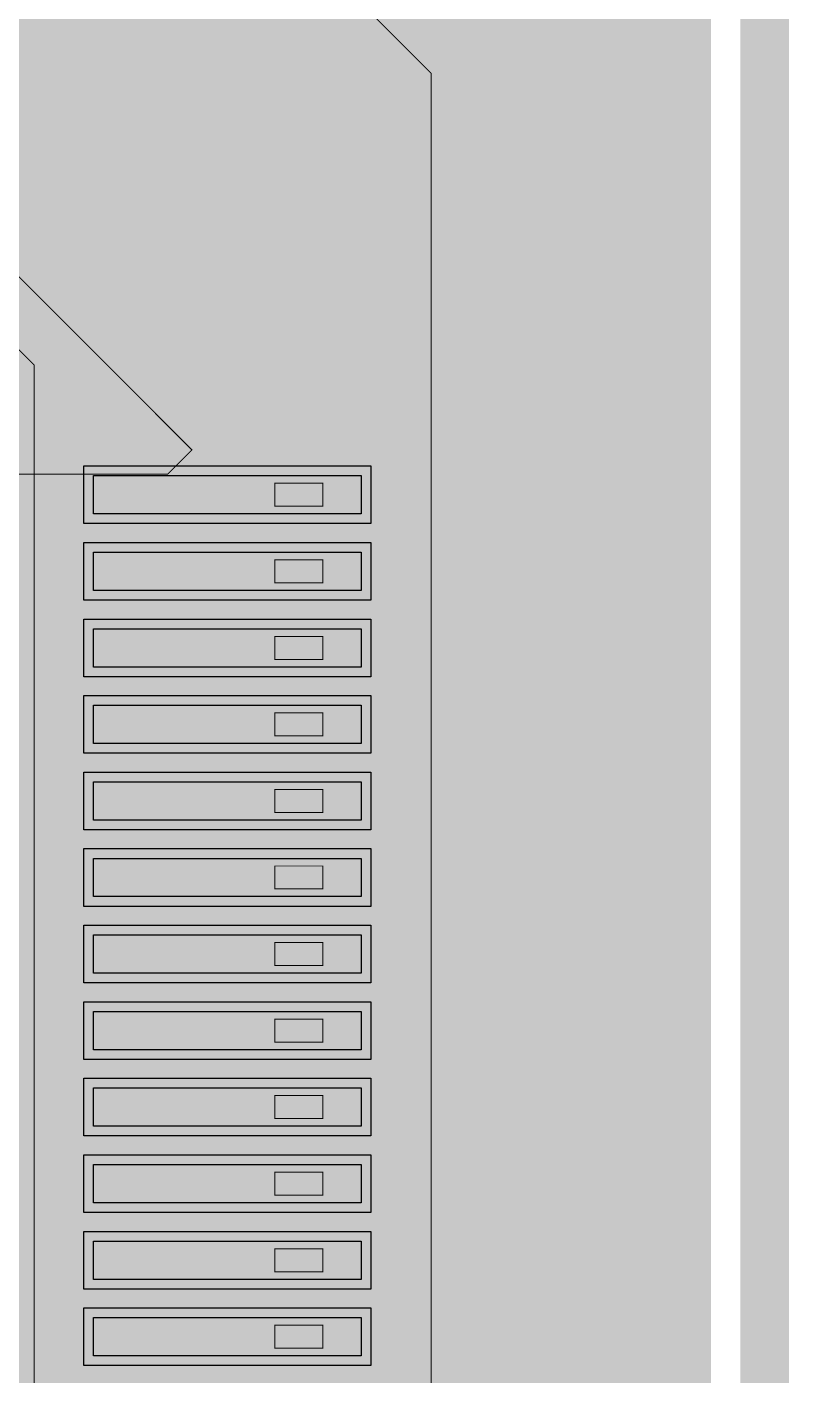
# Model space of a CAD drawing. Header units: millimetres. Extents: x -29 to 68.7, y -13.3 to 46.
# Drawn here: x 39.14 to 43.13, y 13.2 to 20.24 of the extents above; entities that cross this region are included whole.
import ezdxf

# ---------------------------------------------------------------- set-up
doc = ezdxf.new("R2010")
doc.units = ezdxf.units.MM
doc.header["$MEASUREMENT"] = 0
for name, color, linetype, true_color in [('Board-Outline-Layer', 7, 'Continuous', 0xff00ff), ('Bottom-Layer', 7, 'Continuous', 0x0000ff), ('Component-Marking-Layer', 7, 'Continuous', 0x66ffcc), ('Component-Shape-Layer', 7, 'Continuous', 0x00cccc), ('Inner1', 7, 'Continuous', 0x999966), ('Inner2', 7, 'Continuous', 0x008000), ('Pin-Soldering-Layer', 7, 'Continuous', 0xcc9999), ('Top-Layer', 7, 'Continuous', 0xff0000), ('Top-Paste-Mask-Layer', 7, 'Continuous', 0x808080), ('Top-Silkscreen-Layer', 7, 'Continuous', 0xffcc00), ('Top-Solder-Mask-Layer', 7, 'Continuous', 0x800080)]:
    doc.layers.add(name, color=color, linetype=linetype, true_color=true_color)

msp = doc.modelspace()

# ---------------------------------------------------------------- hatches: boundary and pattern name
at = {"layer": 'Bottom-Layer'}
msp.add_hatch(color=256, dxfattribs=at).paths.add_polyline_path([(4.9851, 4.9851), (4.4113, 5.4268), (3.7435, 5.7071), (3.0263, 5.8072), (2.3074, 5.7206), (1.6345, 5.4529), (1.0525, 5.022), (0.6001, 4.4566), (0.3073, 3.7942), (0.3073, 24.2059), (0.6001, 23.5435), (1.0525, 22.9781), (1.6345, 22.5472), (2.3074, 22.2795), (3.0263, 22.1928), (3.7435, 22.293), (4.4113, 22.5732), (4.9851, 23.015), (5.4268, 23.5888), (5.7071, 24.2565), (5.8072, 24.9737), (5.7206, 25.6927), (5.4529, 26.3655), (5.022, 26.9476), (4.4566, 27.4), (3.7942, 27.6927), (8.7053, 27.6927), (8.5312, 27.4374), (8.5379, 27.1284), (8.7227, 26.8807), (9.017, 26.7865), (9.3113, 26.8807), (9.4962, 27.1284), (9.5028, 27.4374), (9.3288, 27.6927), (39.2059, 27.6927), (38.5435, 27.4), (37.9781, 26.9476), (37.5472, 26.3655), (37.2795, 25.6927), (37.1929, 24.9737), (37.293, 24.2565), (37.5732, 23.5888), (38.015, 23.015), (38.5888, 22.5732), (39.2565, 22.293), (39.9737, 22.1928), (40.6927, 22.2795), (41.3656, 22.5472), (41.9476, 22.9781), (42.4, 23.5435), (42.6927, 24.2059), (42.6927, 3.7942), (42.4, 4.4565), (41.9476, 5.022), (41.3656, 5.4529), (40.6927, 5.7206), (39.9737, 5.8072), (39.2565, 5.7071), (38.5888, 5.4268), (38.015, 4.9851), (37.5732, 4.4113), (37.293, 3.7435), (37.1929, 3.0263), (37.2795, 2.3074), (37.5472, 1.6345), (37.9781, 1.0525), (38.5435, 0.6001), (39.2059, 0.3073), (3.7942, 0.3073), (4.4566, 0.6001), (5.022, 1.0525), (5.4529, 1.6345), (5.7206, 2.3074), (5.8072, 3.0263), (5.7071, 3.7435), (5.4268, 4.4113)])
at = {"layer": 'Component-Marking-Layer'}
msp.add_hatch(color=256, dxfattribs=at).paths.add_polyline_path([(40.4889, 19.3001, 1), (40.889, 19.3001, 1)])
msp.add_hatch(color=256, dxfattribs=at).paths.add_polyline_path([(40.4889, 19.3001, 1), (40.889, 19.3001, 1)])
at = {"layer": 'Inner1'}
msp.add_hatch(color=256, dxfattribs=at).paths.add_polyline_path([(4.9851, 23.015), (5.4268, 23.5888), (5.7071, 24.2565), (5.8072, 24.9737), (5.7206, 25.6927), (5.4529, 26.3655), (5.022, 26.9476), (4.4566, 27.4), (3.7942, 27.6927), (8.7053, 27.6927), (8.5312, 27.4374), (8.5379, 27.1284), (8.7227, 26.8807), (9.017, 26.7865), (9.3113, 26.8807), (9.4962, 27.1284), (9.5028, 27.4374), (9.3288, 27.6927), (39.2059, 27.6927), (38.5435, 27.4), (37.9781, 26.9476), (37.5472, 26.3655), (37.2795, 25.6927), (37.1929, 24.9737), (37.293, 24.2565), (37.5732, 23.5888), (38.015, 23.015), (38.5888, 22.5732), (39.2565, 22.293), (39.9737, 22.1928), (40.6927, 22.2795), (41.3656, 22.5472), (41.9476, 22.9781), (42.4, 23.5435), (42.6927, 24.2059), (42.6927, 3.7942), (42.4, 4.4565), (41.9476, 5.022), (41.3656, 5.4529), (40.6927, 5.7206), (39.9737, 5.8072), (39.2565, 5.7071), (38.5888, 5.4268), (38.015, 4.9851), (37.5732, 4.4113), (37.293, 3.7435), (37.1929, 3.0263), (37.2795, 2.3074), (37.5472, 1.6345), (37.9781, 1.0525), (38.5435, 0.6001), (39.2059, 0.3073), (3.7942, 0.3073), (4.4566, 0.6001), (5.022, 1.0525), (5.4529, 1.6345), (5.7206, 2.3074), (5.8072, 3.0263), (5.7071, 3.7435), (5.4268, 4.4113), (4.9851, 4.9851), (4.4113, 5.4268), (3.7435, 5.7071), (3.0263, 5.8072), (2.3074, 5.7206), (1.6345, 5.4529), (1.0525, 5.022), (0.6001, 4.4566), (0.3073, 3.7942), (0.3073, 24.2059), (0.6001, 23.5435), (1.0525, 22.9781), (1.6345, 22.5472), (2.3074, 22.2795), (3.0263, 22.1928), (3.7435, 22.293), (4.4113, 22.5732)])
at = {"layer": 'Inner2'}
for points in [[(28.1861, 4.7903), (27.9742, 4.9187), (27.7268, 4.9313), (27.5378, 5.1203), (27.5378, 6.2318), (27.8084, 6.5024), (31.8771, 6.5024), (31.9159, 6.5101), (31.9489, 6.5322), (33.5702, 8.1534), (35.0552, 8.1534), (35.001, 7.9037), (35.0755, 7.6592), (35.26, 7.4823), (35.5073, 7.4178), (35.7546, 7.4823), (35.939, 7.6592), (36.0136, 7.9037), (35.9594, 8.1534), (36.7031, 8.1534), (36.742, 8.1612), (36.7749, 8.1832), (39.2514, 10.6596), (39.2734, 10.6926), (39.2811, 10.7315), (39.2811, 18.4785), (39.2734, 18.5174), (39.2514, 18.5503), (30.4078, 27.3939), (33.72, 27.3939), (37.6508, 23.4632), (38.015, 23.015), (38.4632, 22.6507), (41.1535, 19.9604), (41.1535, 9.0392), (35.934, 3.8196), (35.9075, 3.8107), (35.8815, 3.8003), (29.6972, 3.8003), (28.7369, 4.7605), (28.704, 4.7826), (28.6651, 4.7903)], [(37.4906, 18.2792), (37.4906, 20.396), (37.4905, 20.4006), (37.4902, 20.4052), (39.8614, 18.034), (39.836, 18.0086), (37.7612, 18.0086)]]:
    msp.add_hatch(color=256, dxfattribs=at).paths.add_polyline_path(points)
at = {"layer": 'Pin-Soldering-Layer'}
for points in [[(40.4391, 17.74), (40.4391, 17.86), (40.6891, 17.86), (40.6891, 17.74)], [(40.4391, 17.74), (40.4391, 17.86), (40.6891, 17.86), (40.6891, 17.74)], [(40.4391, 17.34), (40.4391, 17.4599), (40.6891, 17.4599), (40.6891, 17.34)], [(40.4391, 17.34), (40.4391, 17.4599), (40.6891, 17.4599), (40.6891, 17.34)], [(40.4391, 16.9399), (40.4391, 17.0599), (40.6891, 17.0599), (40.6891, 16.9399)], [(40.4391, 16.9399), (40.4391, 17.0599), (40.6891, 17.0599), (40.6891, 16.9399)], [(40.4391, 16.5401), (40.4391, 16.6601), (40.6891, 16.6601), (40.6891, 16.5401)], [(40.4391, 16.5401), (40.4391, 16.6601), (40.6891, 16.6601), (40.6891, 16.5401)], [(40.4391, 16.1401), (40.4391, 16.26), (40.6891, 16.26), (40.6891, 16.1401)], [(40.4391, 16.1401), (40.4391, 16.26), (40.6891, 16.26), (40.6891, 16.1401)], [(40.4391, 15.74), (40.4391, 15.86), (40.6891, 15.86), (40.6891, 15.74)], [(40.4391, 15.74), (40.4391, 15.86), (40.6891, 15.86), (40.6891, 15.74)], [(40.4391, 15.34), (40.4391, 15.4599), (40.6891, 15.4599), (40.6891, 15.34)], [(40.4391, 15.34), (40.4391, 15.4599), (40.6891, 15.4599), (40.6891, 15.34)], [(40.4391, 14.9399), (40.4391, 15.0599), (40.6891, 15.0599), (40.6891, 14.9399)], [(40.4391, 14.9399), (40.4391, 15.0599), (40.6891, 15.0599), (40.6891, 14.9399)], [(40.4391, 14.5401), (40.4391, 14.6601), (40.6891, 14.6601), (40.6891, 14.5401)], [(40.4391, 14.5401), (40.4391, 14.6601), (40.6891, 14.6601), (40.6891, 14.5401)], [(40.4391, 14.1401), (40.4391, 14.26), (40.6891, 14.26), (40.6891, 14.1401)], [(40.4391, 14.1401), (40.4391, 14.26), (40.6891, 14.26), (40.6891, 14.1401)], [(40.4391, 13.74), (40.4391, 13.86), (40.6891, 13.86), (40.6891, 13.74)], [(40.4391, 13.74), (40.4391, 13.86), (40.6891, 13.86), (40.6891, 13.74)], [(40.4391, 13.34), (40.4391, 13.4599), (40.6891, 13.4599), (40.6891, 13.34)], [(40.4391, 13.34), (40.4391, 13.4599), (40.6891, 13.4599), (40.6891, 13.34)]]:
    msp.add_hatch(color=256, dxfattribs=at).paths.add_polyline_path(points)
at = {"layer": 'Top-Layer'}
for points in [[(4.9851, 23.015), (5.4268, 23.5888), (5.7071, 24.2565), (5.8072, 24.9737), (5.7206, 25.6927), (5.4529, 26.3655), (5.022, 26.9476), (4.4566, 27.4), (3.7942, 27.6927), (8.7053, 27.6927), (8.5554, 27.5022), (8.5112, 27.2639), (8.5827, 27.0322), (8.5827, 26.991), (8.3669, 26.9002), (8.2777, 26.6837), (8.2777, 25.8772), (8.3677, 25.6599), (8.585, 25.5698), (9.449, 25.5698), (9.6663, 25.6599), (9.7564, 25.8772), (9.7564, 26.6837), (9.6672, 26.9001), (9.4514, 26.991), (9.4514, 27.0322), (9.5229, 27.2639), (9.4787, 27.5022), (9.3288, 27.6927), (39.2059, 27.6927), (38.5435, 27.4), (37.9781, 26.9476), (37.5472, 26.3655), (37.2795, 25.6927), (37.1929, 24.9737), (37.293, 24.2565), (37.5732, 23.5888), (38.015, 23.015), (38.5888, 22.5732), (39.2565, 22.293), (39.9737, 22.1928), (40.6927, 22.2795), (41.3656, 22.5472), (41.9476, 22.9781), (42.4, 23.5435), (42.6927, 24.2059), (42.6927, 3.7942), (42.4, 4.4565), (41.9476, 5.022), (41.3656, 5.4529), (40.6927, 5.7206), (39.9737, 5.8072), (39.2565, 5.7071), (38.5888, 5.4268), (38.015, 4.9851), (37.5732, 4.4113), (37.293, 3.7435), (37.1929, 3.0263), (37.2795, 2.3074), (37.5472, 1.6345), (37.9781, 1.0525), (38.5435, 0.6001), (39.2059, 0.3073), (3.7942, 0.3073), (4.4566, 0.6001), (5.022, 1.0525), (5.4529, 1.6345), (5.7206, 2.3074), (5.8072, 3.0263), (5.7071, 3.7435), (5.4268, 4.4113), (4.9851, 4.9851), (4.4113, 5.4268), (3.7435, 5.7071), (3.0263, 5.8072), (2.3074, 5.7206), (1.6345, 5.4529), (1.0525, 5.022), (0.6001, 4.4566), (0.3073, 3.7942), (0.3073, 24.2059), (0.6001, 23.5435), (1.0525, 22.9781), (1.6345, 22.5472), (2.3074, 22.2795), (3.0263, 22.1928), (3.7435, 22.293), (4.4113, 22.5732)], [(39.1827, 13.9), (39.1827, 13.7), (39.1869, 13.6493), (39.1995, 13.6), (39.1869, 13.5507), (39.1827, 13.5), (39.1827, 13.3), (39.1869, 13.2492), (39.1995, 13.1999), (39.1869, 13.1506), (39.1827, 13.0999), (39.1827, 12.8999), (39.1869, 12.8493), (39.1994, 12.8), (39.1869, 12.7507), (39.1827, 12.7001), (39.1827, 12.5001), (39.1869, 12.4494), (39.1995, 12.4001), (39.1869, 12.3508), (39.1827, 12.3001), (39.1827, 12.1001), (39.1869, 12.0493), (39.1995, 12), (39.1869, 11.9507), (39.1827, 11.9), (39.1827, 11.7), (39.1869, 11.6493), (39.1995, 11.6), (39.1869, 11.5507), (39.1827, 11.5), (39.1827, 11.3), (39.1869, 11.2492), (39.1995, 11.1999), (39.1869, 11.1506), (39.1827, 11.0999), (39.1827, 10.8999), (39.1869, 10.8493), (39.1994, 10.8), (39.1869, 10.7507), (39.1827, 10.7001), (39.1827, 10.5001), (39.1869, 10.4494), (39.1995, 10.4001), (39.1869, 10.3508), (39.1827, 10.3001), (39.1827, 10.1001), (39.2727, 9.8827), (39.4901, 9.7927), (40.8901, 9.7927), (41.1074, 9.8827), (41.1974, 10.1001), (41.1974, 10.3001), (41.1932, 10.3508), (41.1807, 10.4001), (41.1932, 10.4494), (41.1974, 10.5001), (41.1974, 10.7001), (41.1932, 10.7507), (41.1807, 10.8), (41.1932, 10.8493), (41.1974, 10.8999), (41.1974, 11.0999), (41.1932, 11.1506), (41.1807, 11.1999), (41.1932, 11.2492), (41.1974, 11.3), (41.1974, 11.5), (41.1932, 11.5507), (41.1807, 11.6), (41.1932, 11.6493), (41.1974, 11.7), (41.1974, 11.9), (41.1932, 11.9507), (41.1807, 12), (41.1932, 12.0493), (41.1974, 12.1001), (41.1974, 12.3001), (41.1932, 12.3508), (41.1807, 12.4001), (41.1932, 12.4494), (41.1974, 12.5001), (41.1974, 12.7001), (41.1932, 12.7507), (41.1807, 12.8), (41.1932, 12.8493), (41.1974, 12.8999), (41.1974, 13.0999), (41.1932, 13.1506), (41.1807, 13.1999), (41.1932, 13.2492), (41.1974, 13.3), (41.1974, 13.5), (41.1932, 13.5507), (41.1807, 13.6), (41.1932, 13.6493), (41.1974, 13.7), (41.1974, 13.9), (41.1932, 13.9507), (41.1807, 14), (41.1932, 14.0493), (41.1974, 14.1001), (41.1974, 14.3001), (41.1932, 14.3508), (41.1807, 14.4001), (41.1932, 14.4494), (41.1974, 14.5001), (41.1974, 14.7001), (41.1932, 14.7507), (41.1807, 14.8), (41.1932, 14.8493), (41.1974, 14.8999), (41.1974, 15.0999), (41.1932, 15.1506), (41.1807, 15.1999), (41.1932, 15.2492), (41.1974, 15.3), (41.1974, 15.5), (41.1932, 15.5507), (41.1807, 15.6), (41.1932, 15.6493), (41.1974, 15.7), (41.1974, 15.9), (41.1932, 15.9507), (41.1807, 16), (41.1932, 16.0493), (41.1974, 16.1001), (41.1974, 16.3001), (41.1932, 16.3508), (41.1807, 16.4001), (41.1932, 16.4494), (41.1974, 16.5001), (41.1974, 16.7001), (41.1932, 16.7507), (41.1807, 16.8), (41.1932, 16.8493), (41.1974, 16.8999), (41.1974, 17.0999), (41.1932, 17.1506), (41.1807, 17.1999), (41.1932, 17.2492), (41.1974, 17.3), (41.1974, 17.5), (41.1932, 17.5507), (41.1807, 17.6), (41.1932, 17.6493), (41.1974, 17.7), (41.1974, 17.9), (41.1074, 18.1173), (40.8901, 18.2073), (39.4901, 18.2073), (39.2727, 18.1173), (39.1827, 17.9), (39.1827, 17.7), (39.1869, 17.6493), (39.1995, 17.6), (39.1869, 17.5507), (39.1827, 17.5), (39.1827, 17.3), (39.1869, 17.2492), (39.1995, 17.1999), (39.1869, 17.1506), (39.1827, 17.0999), (39.1827, 16.8999), (39.1869, 16.8493), (39.1994, 16.8), (39.1869, 16.7507), (39.1827, 16.7001), (39.1827, 16.5001), (39.1869, 16.4494), (39.1995, 16.4001), (39.1869, 16.3508), (39.1827, 16.3001), (39.1827, 16.1001), (39.1869, 16.0493), (39.1995, 16), (39.1869, 15.9507), (39.1827, 15.9), (39.1827, 15.7), (39.1869, 15.6493), (39.1995, 15.6), (39.1869, 15.5507), (39.1827, 15.5), (39.1827, 15.3), (39.1869, 15.2492), (39.1995, 15.1999), (39.1869, 15.1506), (39.1827, 15.0999), (39.1827, 14.8999), (39.1869, 14.8493), (39.1994, 14.8), (39.1869, 14.7507), (39.1827, 14.7001), (39.1827, 14.5001), (39.1869, 14.4494), (39.1995, 14.4001), (39.1869, 14.3508), (39.1827, 14.3001), (39.1827, 14.1001), (39.1869, 14.0493), (39.1995, 14), (39.1869, 13.9507)], [(40.8901, 17.7), (39.4901, 17.7), (39.4901, 17.9), (40.8901, 17.9)], [(40.8901, 17.3), (39.4901, 17.3), (39.4901, 17.5), (40.8901, 17.5)], [(40.8901, 16.8999), (39.4901, 16.8999), (39.4901, 17.0999), (40.8901, 17.0999)], [(40.8901, 16.5001), (39.4901, 16.5001), (39.4901, 16.7001), (40.8901, 16.7001)], [(40.8901, 16.1001), (39.4901, 16.1001), (39.4901, 16.3001), (40.8901, 16.3001)], [(40.8901, 15.7), (39.4901, 15.7), (39.4901, 15.9), (40.8901, 15.9)], [(40.8901, 15.3), (39.4901, 15.3), (39.4901, 15.5), (40.8901, 15.5)], [(40.8901, 14.8999), (39.4901, 14.8999), (39.4901, 15.0999), (40.8901, 15.0999)], [(40.8901, 14.5001), (39.4901, 14.5001), (39.4901, 14.7001), (40.8901, 14.7001)], [(40.8901, 14.1001), (39.4901, 14.1001), (39.4901, 14.3001), (40.8901, 14.3001)], [(40.8901, 13.7), (39.4901, 13.7), (39.4901, 13.9), (40.8901, 13.9)], [(40.8901, 13.3), (39.4901, 13.3), (39.4901, 13.5), (40.8901, 13.5)]]:
    msp.add_hatch(color=256, dxfattribs=at).paths.add_polyline_path(points)
at = {"layer": 'Top-Paste-Mask-Layer'}
for points in [[(40.8901, 17.7), (39.4901, 17.7), (39.4901, 17.9), (40.8901, 17.9)], [(40.8901, 17.3), (39.4901, 17.3), (39.4901, 17.5), (40.8901, 17.5)], [(40.8901, 16.8999), (39.4901, 16.8999), (39.4901, 17.0999), (40.8901, 17.0999)], [(40.8901, 16.5001), (39.4901, 16.5001), (39.4901, 16.7001), (40.8901, 16.7001)], [(40.8901, 16.1001), (39.4901, 16.1001), (39.4901, 16.3001), (40.8901, 16.3001)], [(40.8901, 15.7), (39.4901, 15.7), (39.4901, 15.9), (40.8901, 15.9)], [(40.8901, 15.3), (39.4901, 15.3), (39.4901, 15.5), (40.8901, 15.5)], [(40.8901, 14.8999), (39.4901, 14.8999), (39.4901, 15.0999), (40.8901, 15.0999)], [(40.8901, 14.5001), (39.4901, 14.5001), (39.4901, 14.7001), (40.8901, 14.7001)], [(40.8901, 14.1001), (39.4901, 14.1001), (39.4901, 14.3001), (40.8901, 14.3001)], [(40.8901, 13.7), (39.4901, 13.7), (39.4901, 13.9), (40.8901, 13.9)], [(40.8901, 13.3), (39.4901, 13.3), (39.4901, 13.5), (40.8901, 13.5)]]:
    msp.add_hatch(color=256, dxfattribs=at).paths.add_polyline_path(points)
at = {"layer": 'Top-Solder-Mask-Layer'}
for points in [[(40.9409, 17.6492), (39.4393, 17.6492), (39.4393, 17.9508), (40.9409, 17.9508)], [(40.9409, 17.2492), (39.4393, 17.2492), (39.4393, 17.5508), (40.9409, 17.5508)], [(40.9409, 16.8491), (39.4393, 16.8491), (39.4393, 17.1507), (40.9409, 17.1507)], [(40.9409, 16.4493), (39.4393, 16.4493), (39.4393, 16.7509), (40.9409, 16.7509)], [(40.9409, 16.0493), (39.4393, 16.0493), (39.4393, 16.3509), (40.9409, 16.3509)], [(40.9409, 15.6492), (39.4393, 15.6492), (39.4393, 15.9508), (40.9409, 15.9508)], [(40.9409, 15.2492), (39.4393, 15.2492), (39.4393, 15.5508), (40.9409, 15.5508)], [(40.9409, 14.8491), (39.4393, 14.8491), (39.4393, 15.1507), (40.9409, 15.1507)], [(40.9409, 14.4493), (39.4393, 14.4493), (39.4393, 14.7509), (40.9409, 14.7509)], [(40.9409, 14.0493), (39.4393, 14.0493), (39.4393, 14.3509), (40.9409, 14.3509)], [(40.9409, 13.6492), (39.4393, 13.6492), (39.4393, 13.9508), (40.9409, 13.9508)], [(40.9409, 13.2492), (39.4393, 13.2492), (39.4393, 13.5508), (40.9409, 13.5508)]]:
    msp.add_hatch(color=256, dxfattribs=at).paths.add_polyline_path(points)

# ---------------------------------------------------------------- linework, layer by layer
at = {"layer": 'Board-Outline-Layer', "const_width": 0.254}
msp.add_lwpolyline([(0, 3), (0, 25.0001, -0.414), (3, 28.0001), (40.0001, 28.0001, -0.414), (43.0001, 25.0001), (43.0001, 3, -0.414), (40.0001, 0), (3, 0, -0.414)], format="xyb", close=True, dxfattribs=at)
at = {"layer": 'Bottom-Layer', "const_width": 0.0508}
msp.add_lwpolyline([(42.6927, 24.2059), (42.6927, 3.7942), (42.4, 4.4565), (41.9476, 5.022), (41.3656, 5.4529), (40.6927, 5.7206), (39.9737, 5.8072), (39.2565, 5.7071), (38.5888, 5.4268), (38.015, 4.9851), (37.5732, 4.4113), (37.293, 3.7435), (37.1929, 3.0263), (37.2795, 2.3074), (37.5472, 1.6345), (37.9781, 1.0525), (38.5435, 0.6001), (39.2059, 0.3073), (3.7942, 0.3073)], dxfattribs=at)
at = {"layer": 'Component-Marking-Layer', "const_width": 0.129}
msp.add_lwpolyline([(40.4889, 19.3001, 1), (40.889, 19.3001, 1)], format="xyb", close=True, dxfattribs=at)
msp.add_lwpolyline([(40.4889, 19.3001, 1), (40.889, 19.3001, 1)], format="xyb", close=True, dxfattribs=at)
at = {"layer": 'Component-Shape-Layer', "const_width": 0.0508}
msp.add_lwpolyline([(37.56, 8.7), (40.44, 8.7), (40.44, 19.3), (37.56, 19.3)], close=True, dxfattribs=at)
msp.add_lwpolyline([(37.56, 8.7), (40.44, 8.7), (40.44, 19.3), (37.56, 19.3)], close=True, dxfattribs=at)
at = {"layer": 'Inner1', "const_width": 0.0508}
msp.add_lwpolyline([(42.6927, 24.2059), (42.6927, 3.7942), (42.4, 4.4565), (41.9476, 5.022), (41.3656, 5.4529), (40.6927, 5.7206), (39.9737, 5.8072), (39.2565, 5.7071), (38.5888, 5.4268), (38.015, 4.9851), (37.5732, 4.4113), (37.293, 3.7435), (37.1929, 3.0263), (37.2795, 2.3074), (37.5472, 1.6345), (37.9781, 1.0525), (38.5435, 0.6001), (39.2059, 0.3073), (3.7942, 0.3073)], dxfattribs=at)
at = {"layer": 'Inner2'}
for points, const_width in [([(41.2551, 20.0025), (33.7621, 27.4955), (30.1625, 27.4955), (39.1795, 18.4785), (39.1795, 10.7315), (36.7031, 8.255), (33.5281, 8.255), (31.8771, 6.604), (27.7663, 6.604), (27.4362, 6.2739), (27.4362, 5.0782), (27.8257, 4.6887), (28.6651, 4.6887), (29.6551, 3.6987), (35.9567, 3.6987), (41.2551, 8.9971)], 0.00508), ([(37.211, 20.574), (37.389, 20.396), (37.389, 18.2371), (37.7191, 17.907), (39.8781, 17.907), (40.0051, 18.034), (37.4651, 20.574)], 0.00508), ([(37.4906, 18.2792), (37.4906, 20.396), (37.4905, 20.4006), (37.4902, 20.4052), (39.8614, 18.034), (39.836, 18.0086), (37.7612, 18.0086)], 0.0508)]:
    msp.add_lwpolyline(points, close=True, dxfattribs=dict(at, const_width=const_width))
at = {"layer": 'Inner2', "const_width": 0.0508}
for points in [[(35.0755, 7.6592), (35.26, 7.4823), (35.5073, 7.4178), (35.7546, 7.4823), (35.939, 7.6592), (36.0136, 7.9037), (35.9594, 8.1534), (36.7031, 8.1534), (36.742, 8.1612), (36.7749, 8.1832), (39.2514, 10.6596), (39.2734, 10.6926), (39.2811, 10.7315), (39.2811, 18.4785), (39.2734, 18.5174), (39.2514, 18.5503), (30.4078, 27.3939)], [(38.4632, 22.6507), (41.1535, 19.9604), (41.1535, 9.0392), (35.934, 3.8196), (35.9075, 3.8107), (35.8815, 3.8003), (29.6972, 3.8003)]]:
    msp.add_lwpolyline(points, dxfattribs=at)
at = {"layer": 'Pin-Soldering-Layer', "const_width": 0.00508}
for points in [[(40.4391, 17.74), (40.4391, 17.86), (40.6891, 17.86), (40.6891, 17.74)], [(40.4391, 17.74), (40.4391, 17.86), (40.6891, 17.86), (40.6891, 17.74)], [(40.4391, 17.34), (40.4391, 17.4599), (40.6891, 17.4599), (40.6891, 17.34)], [(40.4391, 17.34), (40.4391, 17.4599), (40.6891, 17.4599), (40.6891, 17.34)], [(40.4391, 16.9399), (40.4391, 17.0599), (40.6891, 17.0599), (40.6891, 16.9399)], [(40.4391, 16.9399), (40.4391, 17.0599), (40.6891, 17.0599), (40.6891, 16.9399)], [(40.4391, 16.5401), (40.4391, 16.6601), (40.6891, 16.6601), (40.6891, 16.5401)], [(40.4391, 16.5401), (40.4391, 16.6601), (40.6891, 16.6601), (40.6891, 16.5401)], [(40.4391, 16.1401), (40.4391, 16.26), (40.6891, 16.26), (40.6891, 16.1401)], [(40.4391, 16.1401), (40.4391, 16.26), (40.6891, 16.26), (40.6891, 16.1401)], [(40.4391, 15.74), (40.4391, 15.86), (40.6891, 15.86), (40.6891, 15.74)], [(40.4391, 15.74), (40.4391, 15.86), (40.6891, 15.86), (40.6891, 15.74)], [(40.4391, 15.34), (40.4391, 15.4599), (40.6891, 15.4599), (40.6891, 15.34)], [(40.4391, 15.34), (40.4391, 15.4599), (40.6891, 15.4599), (40.6891, 15.34)], [(40.4391, 14.9399), (40.4391, 15.0599), (40.6891, 15.0599), (40.6891, 14.9399)], [(40.4391, 14.9399), (40.4391, 15.0599), (40.6891, 15.0599), (40.6891, 14.9399)], [(40.4391, 14.5401), (40.4391, 14.6601), (40.6891, 14.6601), (40.6891, 14.5401)], [(40.4391, 14.5401), (40.4391, 14.6601), (40.6891, 14.6601), (40.6891, 14.5401)], [(40.4391, 14.1401), (40.4391, 14.26), (40.6891, 14.26), (40.6891, 14.1401)], [(40.4391, 14.1401), (40.4391, 14.26), (40.6891, 14.26), (40.6891, 14.1401)], [(40.4391, 13.74), (40.4391, 13.86), (40.6891, 13.86), (40.6891, 13.74)], [(40.4391, 13.74), (40.4391, 13.86), (40.6891, 13.86), (40.6891, 13.74)], [(40.4391, 13.34), (40.4391, 13.4599), (40.6891, 13.4599), (40.6891, 13.34)], [(40.4391, 13.34), (40.4391, 13.4599), (40.6891, 13.4599), (40.6891, 13.34)]]:
    msp.add_lwpolyline(points, close=True, dxfattribs=at)
at = {"layer": 'Top-Layer', "const_width": 0.0508}
for points in [[(42.6927, 24.2059), (42.6927, 3.7942), (42.4, 4.4565), (41.9476, 5.022), (41.3656, 5.4529), (40.6927, 5.7206), (39.9737, 5.8072), (39.2565, 5.7071), (38.5888, 5.4268), (38.015, 4.9851), (37.5732, 4.4113), (37.293, 3.7435), (37.1929, 3.0263), (37.2795, 2.3074), (37.5472, 1.6345), (37.9781, 1.0525), (38.5435, 0.6001), (39.2059, 0.3073), (3.7942, 0.3073)], [(41.1932, 13.1506), (41.1807, 13.1999), (41.1932, 13.2492), (41.1974, 13.3), (41.1974, 13.5), (41.1932, 13.5507), (41.1807, 13.6), (41.1932, 13.6493), (41.1974, 13.7), (41.1974, 13.9), (41.1932, 13.9507), (41.1807, 14), (41.1932, 14.0493), (41.1974, 14.1001), (41.1974, 14.3001), (41.1932, 14.3508), (41.1807, 14.4001), (41.1932, 14.4494), (41.1974, 14.5001), (41.1974, 14.7001), (41.1932, 14.7507), (41.1807, 14.8), (41.1932, 14.8493), (41.1974, 14.8999), (41.1974, 15.0999), (41.1932, 15.1506), (41.1807, 15.1999), (41.1932, 15.2492), (41.1974, 15.3), (41.1974, 15.5), (41.1932, 15.5507), (41.1807, 15.6), (41.1932, 15.6493), (41.1974, 15.7), (41.1974, 15.9), (41.1932, 15.9507), (41.1807, 16), (41.1932, 16.0493), (41.1974, 16.1001), (41.1974, 16.3001), (41.1932, 16.3508), (41.1807, 16.4001), (41.1932, 16.4494), (41.1974, 16.5001), (41.1974, 16.7001), (41.1932, 16.7507), (41.1807, 16.8), (41.1932, 16.8493), (41.1974, 16.8999), (41.1974, 17.0999), (41.1932, 17.1506), (41.1807, 17.1999), (41.1932, 17.2492), (41.1974, 17.3), (41.1974, 17.5), (41.1932, 17.5507), (41.1807, 17.6), (41.1932, 17.6493), (41.1974, 17.7), (41.1974, 17.9), (41.1074, 18.1173), (40.8901, 18.2073), (39.4901, 18.2073), (39.2727, 18.1173), (39.1827, 17.9), (39.1827, 17.7), (39.1869, 17.6493), (39.1995, 17.6), (39.1869, 17.5507), (39.1827, 17.5), (39.1827, 17.3), (39.1869, 17.2492), (39.1995, 17.1999), (39.1869, 17.1506), (39.1827, 17.0999), (39.1827, 16.8999), (39.1869, 16.8493), (39.1994, 16.8), (39.1869, 16.7507), (39.1827, 16.7001), (39.1827, 16.5001), (39.1869, 16.4494), (39.1995, 16.4001), (39.1869, 16.3508), (39.1827, 16.3001), (39.1827, 16.1001), (39.1869, 16.0493), (39.1995, 16), (39.1869, 15.9507), (39.1827, 15.9), (39.1827, 15.7), (39.1869, 15.6493), (39.1995, 15.6), (39.1869, 15.5507), (39.1827, 15.5), (39.1827, 15.3), (39.1869, 15.2492), (39.1995, 15.1999), (39.1869, 15.1506), (39.1827, 15.0999), (39.1827, 14.8999), (39.1869, 14.8493), (39.1994, 14.8), (39.1869, 14.7507), (39.1827, 14.7001), (39.1827, 14.5001), (39.1869, 14.4494), (39.1995, 14.4001), (39.1869, 14.3508), (39.1827, 14.3001), (39.1827, 14.1001), (39.1869, 14.0493), (39.1995, 14), (39.1869, 13.9507), (39.1827, 13.9), (39.1827, 13.7), (39.1869, 13.6493), (39.1995, 13.6), (39.1869, 13.5507), (39.1827, 13.5), (39.1827, 13.3), (39.1869, 13.2492), (39.1995, 13.1999), (39.1869, 13.1506)]]:
    msp.add_lwpolyline(points, dxfattribs=at)
at = {"layer": 'Top-Layer'}
for points in [[(40.8901, 17.7), (39.4901, 17.7), (39.4901, 17.9), (40.8901, 17.9)], [(40.8901, 17.3), (39.4901, 17.3), (39.4901, 17.5), (40.8901, 17.5)], [(40.8901, 16.8999), (39.4901, 16.8999), (39.4901, 17.0999), (40.8901, 17.0999)], [(40.8901, 16.5001), (39.4901, 16.5001), (39.4901, 16.7001), (40.8901, 16.7001)], [(40.8901, 16.1001), (39.4901, 16.1001), (39.4901, 16.3001), (40.8901, 16.3001)], [(40.8901, 15.7), (39.4901, 15.7), (39.4901, 15.9), (40.8901, 15.9)], [(40.8901, 15.3), (39.4901, 15.3), (39.4901, 15.5), (40.8901, 15.5)], [(40.8901, 14.8999), (39.4901, 14.8999), (39.4901, 15.0999), (40.8901, 15.0999)], [(40.8901, 14.5001), (39.4901, 14.5001), (39.4901, 14.7001), (40.8901, 14.7001)], [(40.8901, 14.1001), (39.4901, 14.1001), (39.4901, 14.3001), (40.8901, 14.3001)], [(40.8901, 13.7), (39.4901, 13.7), (39.4901, 13.9), (40.8901, 13.9)], [(40.8901, 13.3), (39.4901, 13.3), (39.4901, 13.5), (40.8901, 13.5)]]:
    msp.add_lwpolyline(points, close=True, dxfattribs=at)
at = {"layer": 'Top-Paste-Mask-Layer'}
for points in [[(40.8901, 17.7), (39.4901, 17.7), (39.4901, 17.9), (40.8901, 17.9)], [(40.8901, 17.3), (39.4901, 17.3), (39.4901, 17.5), (40.8901, 17.5)], [(40.8901, 16.8999), (39.4901, 16.8999), (39.4901, 17.0999), (40.8901, 17.0999)], [(40.8901, 16.5001), (39.4901, 16.5001), (39.4901, 16.7001), (40.8901, 16.7001)], [(40.8901, 16.1001), (39.4901, 16.1001), (39.4901, 16.3001), (40.8901, 16.3001)], [(40.8901, 15.7), (39.4901, 15.7), (39.4901, 15.9), (40.8901, 15.9)], [(40.8901, 15.3), (39.4901, 15.3), (39.4901, 15.5), (40.8901, 15.5)], [(40.8901, 14.8999), (39.4901, 14.8999), (39.4901, 15.0999), (40.8901, 15.0999)], [(40.8901, 14.5001), (39.4901, 14.5001), (39.4901, 14.7001), (40.8901, 14.7001)], [(40.8901, 14.1001), (39.4901, 14.1001), (39.4901, 14.3001), (40.8901, 14.3001)], [(40.8901, 13.7), (39.4901, 13.7), (39.4901, 13.9), (40.8901, 13.9)], [(40.8901, 13.3), (39.4901, 13.3), (39.4901, 13.5), (40.8901, 13.5)]]:
    msp.add_lwpolyline(points, close=True, dxfattribs=at)
at = {"layer": 'Top-Silkscreen-Layer', "const_width": 0.254}
for points in [[(39, 19.3), (40.6, 19.3)], [(39, 19.3), (40.6, 19.3)], [(40.6, 19.3), (40.6, 18.1311)], [(40.6, 19.3), (40.6, 18.1311)]]:
    msp.add_lwpolyline(points, dxfattribs=at)
msp.add_lwpolyline([(39.9752, 18.8419, 1), (40.311, 18.8419, 1)], format="xyb", close=True, dxfattribs=at)
msp.add_lwpolyline([(39.9752, 18.8419, 1), (40.311, 18.8419, 1)], format="xyb", close=True, dxfattribs=at)
at = {"layer": 'Top-Solder-Mask-Layer'}
for points in [[(40.9409, 17.6492), (39.4393, 17.6492), (39.4393, 17.9508), (40.9409, 17.9508)], [(40.9409, 17.2492), (39.4393, 17.2492), (39.4393, 17.5508), (40.9409, 17.5508)], [(40.9409, 16.8491), (39.4393, 16.8491), (39.4393, 17.1507), (40.9409, 17.1507)], [(40.9409, 16.4493), (39.4393, 16.4493), (39.4393, 16.7509), (40.9409, 16.7509)], [(40.9409, 16.0493), (39.4393, 16.0493), (39.4393, 16.3509), (40.9409, 16.3509)], [(40.9409, 15.6492), (39.4393, 15.6492), (39.4393, 15.9508), (40.9409, 15.9508)], [(40.9409, 15.2492), (39.4393, 15.2492), (39.4393, 15.5508), (40.9409, 15.5508)], [(40.9409, 14.8491), (39.4393, 14.8491), (39.4393, 15.1507), (40.9409, 15.1507)], [(40.9409, 14.4493), (39.4393, 14.4493), (39.4393, 14.7509), (40.9409, 14.7509)], [(40.9409, 14.0493), (39.4393, 14.0493), (39.4393, 14.3509), (40.9409, 14.3509)], [(40.9409, 13.6492), (39.4393, 13.6492), (39.4393, 13.9508), (40.9409, 13.9508)], [(40.9409, 13.2492), (39.4393, 13.2492), (39.4393, 13.5508), (40.9409, 13.5508)]]:
    msp.add_lwpolyline(points, close=True, dxfattribs=at)

doc.saveas('drawing.dxf')
